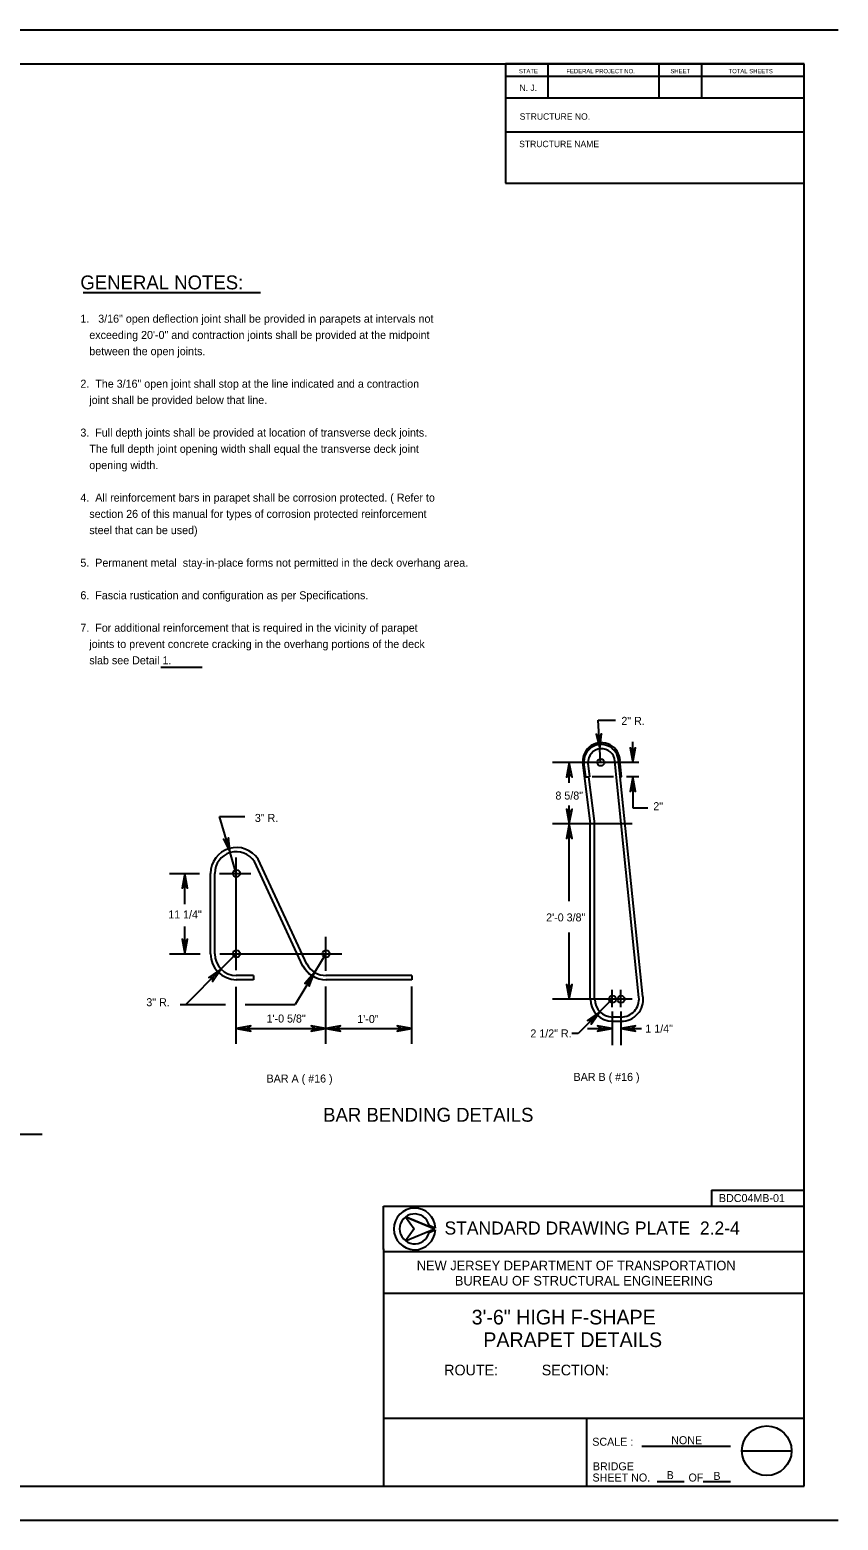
# Model space of a CAD drawing. Extents: x 499999.87 to 500002.82, y 499999.96 to 500001.79.
# Drawn here: x 500001.83 to 500002.825, y 499999.958 to 500001.792 of the extents above; entities that cross this region are included whole.
import ezdxf

# ---------------------------------------------------------------- set-up
doc = ezdxf.new("R2010")
doc.units = 0
for name, color, linetype in [('1', 7, 'Continuous'), ('2', 7, 'Continuous'), ('39', 7, 'Continuous'), ('4', 7, 'Continuous'), ('40', 7, 'Continuous'), ('5', 7, 'Continuous'), ('53', 7, 'Continuous')]:
    doc.layers.add(name, color=color, linetype=linetype)

msp = doc.modelspace()

# ---------------------------------------------------------------- linework, layer by layer
at = {"layer": '1'}
for p, q in [((499999.8665, 500001.7917), (500002.8248, 500001.7917)), ((500000.0331, 500001.75), (500002.7831, 500001.75)), ((500002.4157, 500001.75), (500002.4157, 500001.603)), ((500002.7831, 500001.75), (500002.4157, 500001.75)), ((500002.4682, 500001.708), (500002.4682, 500001.75)), ((500002.6047, 500001.708), (500002.6047, 500001.75)), ((500002.6572, 500001.708), (500002.6572, 500001.75)), ((500002.7831, 500000), (500002.7831, 500001.75)), ((500002.7831, 500000), (500002.7831, 500001.75)), ((500002.7831, 500001.603), (500002.7831, 500001.75)), ((500002.7831, 500001.7343), (500002.4157, 500001.7343)), ((500002.4157, 500001.708), (500002.7831, 500001.708)), ((500002.4157, 500001.666), (500002.7831, 500001.666)), ((500002.4157, 500001.603), (500002.7831, 500001.603)), ((500002.3284, 500000.3166), (500002.2927, 500000.3314)), ((500002.2927, 500000.3314), (500002.3284, 500000.3166)), ((500002.3284, 500000.3166), (500002.2927, 500000.3314)), ((500002.2927, 500000.3314), (500002.3031, 500000.3166)), ((500002.3284, 500000.3166), (500002.2927, 500000.3314)), ((500002.2927, 500000.3314), (500002.3031, 500000.3166)), ((500002.3031, 500000.3166), (500002.2927, 500000.3018)), ((500002.2927, 500000.3018), (500002.3284, 500000.3166)), ((500002.3031, 500000.3166), (500002.2927, 500000.3018)), ((500002.2927, 500000.3018), (500002.3284, 500000.3166)), ((500002.3215, 500000.3209), (500002.3212, 500000.3209)), ((500002.3291, 500000.3176), (500002.3215, 500000.3209)), ((500002.3215, 500000.3123), (500002.3291, 500000.3156)), ((500000.0331, 500000), (500002.7831, 500000)), ((499999.8665, 499999.9583), (500002.8248, 499999.9583))]:
    msp.add_line(p, q, dxfattribs=at)
for points in [[(500002.5315, 500000.9072), (500002.5338, 500000.9255), (500002.5308, 500000.9209), (500002.5272, 500000.9252)], [(500002.5722, 500000.8904), (500002.5755, 500000.9085), (500002.5722, 500000.9042), (500002.5689, 500000.9085)], [(500002.4941, 500000.8904), (500002.4908, 500000.8724), (500002.4941, 500000.8766), (500002.4974, 500000.8724)], [(500002.5722, 500000.8727), (500002.5689, 500000.8547), (500002.5722, 500000.8589), (500002.5755, 500000.8547)], [(500002.4941, 500000.815), (500002.4974, 500000.833), (500002.4941, 500000.8287), (500002.4908, 500000.833)], [(500002.4941, 500000.815), (500002.4908, 500000.7969), (500002.4941, 500000.8012), (500002.4974, 500000.7969)], [(500002.0768, 500000.7795), (500002.0748, 500000.7979), (500002.0728, 500000.7927), (500002.0686, 500000.7959)], [(500002.0213, 500000.7539), (500002.018, 500000.7359), (500002.0213, 500000.7402), (500002.0246, 500000.7359)], [(500002.0213, 500000.6549), (500002.0246, 500000.6729), (500002.0213, 500000.6686), (500002.018, 500000.6729)], [(500002.0656, 500000.6362), (500002.0505, 500000.6257), (500002.0558, 500000.6263), (500002.0551, 500000.6211)], [(500002.1808, 500000.6322), (500002.1686, 500000.6184), (500002.1736, 500000.6204), (500002.1742, 500000.6152)], [(500002.4941, 500000.5991), (500002.4974, 500000.6171), (500002.4941, 500000.6129), (500002.4908, 500000.6171)], [(500002.5315, 500000.5837), (500002.5164, 500000.5732), (500002.5217, 500000.5738), (500002.521, 500000.5686)], [(500002.0843, 500000.563), (500002.1024, 500000.5597), (500002.0981, 500000.563), (500002.1024, 500000.5663)], [(500002.1946, 500000.563), (500002.1765, 500000.5663), (500002.1808, 500000.563), (500002.1765, 500000.5597)], [(500002.1946, 500000.563), (500002.2126, 500000.5597), (500002.2083, 500000.563), (500002.2126, 500000.5663)], [(500002.3002, 500000.563), (500002.2822, 500000.5663), (500002.2864, 500000.563), (500002.2822, 500000.5597)], [(500002.5469, 500000.5633), (500002.5289, 500000.5666), (500002.5331, 500000.5633), (500002.5289, 500000.56)], [(500002.5574, 500000.5633), (500002.5755, 500000.56), (500002.5712, 500000.5633), (500002.5755, 500000.5666)]]:
    msp.add_lwpolyline(points, close=True, dxfattribs=at)
for radius, start, end in [(0.0256, 2.2139, 357.7861), (0.0184, 13.6941, 346.3059)]:
    msp.add_arc((500002.3038, 500000.3167), radius, start, end, dxfattribs=at)
at = {"layer": '2'}
for p, q in [((500002.5102, 500000.8907), (500002.5197, 500000.815)), ((500002.5115, 500000.8907), (500002.5138, 500000.8727)), ((500002.5167, 500000.8894), (500002.519, 500000.8727)), ((500002.5794, 500000.6014), (500002.5499, 500000.8921)), ((500002.5846, 500000.602), (500002.5545, 500000.8927)), ((500002.5584, 500000.8727), (500002.5564, 500000.8927)), ((500002.5138, 500000.8727), (500002.519, 500000.8727)), ((500002.5177, 500000.8727), (500002.5249, 500000.815)), ((500002.5564, 500000.8727), (500002.5584, 500000.8727)), ((500002.5197, 500000.5991), (500002.5197, 500000.815)), ((500002.5249, 500000.5991), (500002.5249, 500000.815)), ((500002.1066, 500000.7684), (500002.166, 500000.6398)), ((500002.1109, 500000.7713), (500002.1709, 500000.6424)), ((500002.0525, 500000.7539), (500002.0525, 500000.6549)), ((500002.0577, 500000.7539), (500002.0577, 500000.6549)), ((500002.1056, 500000.6283), (500002.0843, 500000.6283)), ((500002.1056, 500000.623), (500002.0843, 500000.623)), ((500002.1056, 500000.6283), (500002.1056, 500000.623)), ((500002.3002, 500000.6283), (500002.1946, 500000.6283)), ((500002.3002, 500000.623), (500002.1946, 500000.623)), ((500002.3002, 500000.6283), (500002.3002, 500000.623)), ((500002.5574, 500000.5771), (500002.5469, 500000.5771)), ((500002.5574, 500000.5719), (500002.5469, 500000.5719))]:
    msp.add_line(p, q, dxfattribs=at)
for centre, radius, start, end in [((500002.5335, 500000.8918), 0.023, 2.454, 182.454), ((500002.5333, 500000.891), 0.0215, 4.7632, 184.7632), ((500002.5337, 500000.8909), 0.0165, 4.357, 184.357), ((500002.0846, 500000.754), 0.0318, 33.2401, 180), ((500002.0846, 500000.754), 0.0266, 33.2401, 180), ((500002.0846, 500000.655), 0.0318, 180, 270), ((500002.0846, 500000.655), 0.0266, 180, 270), ((500002.1948, 500000.6553), 0.0322, 207.8973, 270), ((500002.1948, 500000.655), 0.0318, 207.8973, 270), ((500002.1948, 500000.655), 0.0266, 207.8973, 270), ((500002.5578, 500000.5993), 0.0273, 270, 6.2034), ((500002.5578, 500000.5993), 0.022, 270, 6.2034), ((500002.5473, 500000.5993), 0.0273, 180, 270), ((500002.5473, 500000.5993), 0.022, 180, 270)]:
    msp.add_arc(centre, radius, start, end, dxfattribs=at)
at = {"layer": '39'}
for p, q in [((500002.2654, 500000.2913), (500002.2654, 500000.3445)), ((500002.2657, 500000.3445), (500002.7835, 500000.3445)), ((500002.3284, 500000.3166), (500002.2927, 500000.3314)), ((500002.2927, 500000.3314), (500002.3031, 500000.3166)), ((500002.3031, 500000.3166), (500002.2927, 500000.3018)), ((500002.2927, 500000.3018), (500002.3284, 500000.3166)), ((500002.2654, 500000.2923), (500002.2654, 500000)), ((500002.7831, 500000.2884), (500002.2654, 500000.2884)), ((500002.7831, 500000.2372), (500002.2654, 500000.2372)), ((500002.7831, 500000.0833), (500002.2654, 500000.0833)), ((500002.5154, 500000.0833), (500002.5154, 500000)), ((500002.5833, 500000.0492), (500002.6923, 500000.0492)), ((500002.706, 500000.0436), (500002.7671, 500000.0436)), ((500002.2654, 500000), (500002.7831, 500000))]:
    msp.add_line(p, q, dxfattribs=at)
for points in [[(500002.602, 500000.0059), (500002.6355, 500000.0059)], [(500002.6588, 500000.0059), (500002.6923, 500000.0059)]]:
    msp.add_lwpolyline(points, dxfattribs=at)
msp.add_circle((500002.7369, 500000.0437), 0.0305, dxfattribs=at)
at = {"layer": '4'}
msp.add_line((500001.8963, 500001.4685), (500002.1142, 500001.4685), dxfattribs=at)
at = {"layer": '40'}
for p, q in [((500002.669, 500000.3642), (500002.7835, 500000.3642)), ((500002.6693, 500000.3443), (500002.6693, 500000.3643))]:
    msp.add_line(p, q, dxfattribs=at)
at = {"layer": '5'}
for p, q in [((500002.0423, 500001.0072), (500001.9915, 500001.0072)), ((500002.5315, 500000.9072), (500002.5295, 500000.9423)), ((500002.5295, 500000.9423), (500002.5509, 500000.9423)), ((500002.5722, 500000.8904), (500002.5722, 500000.916)), ((500002.5325, 500000.8904), (500002.5315, 500000.9072)), ((500002.5797, 500000.8904), (500002.4734, 500000.8904)), ((500002.4941, 500000.8655), (500002.4941, 500000.8904)), ((500002.5486, 500000.8727), (500002.5223, 500000.8727)), ((500002.5797, 500000.8727), (500002.5646, 500000.8727)), ((500002.5722, 500000.8727), (500002.5722, 500000.8346)), ((500002.0768, 500000.7795), (500002.0636, 500000.8238)), ((500002.0636, 500000.8238), (500002.0951, 500000.8238)), ((500002.4941, 500000.815), (500002.4941, 500000.8376)), ((500002.5722, 500000.8346), (500002.5906, 500000.8346)), ((500002.5715, 500000.815), (500002.4734, 500000.815)), ((500002.4941, 500000.7198), (500002.4941, 500000.815)), ((500002.0843, 500000.7539), (500002.0768, 500000.7795)), ((500002.0843, 500000.6348), (500002.0843, 500000.7736)), ((500002.0023, 500000.7539), (500002.039, 500000.7539)), ((500002.0213, 500000.7162), (500002.0213, 500000.7539)), ((500002.064, 500000.7539), (500002.1024, 500000.7539)), ((500002.0213, 500000.6549), (500002.0213, 500000.6886)), ((500002.1946, 500000.6339), (500002.1946, 500000.6759)), ((500002.4941, 500000.5991), (500002.4941, 500000.6814)), ((500002.0023, 500000.6549), (500002.04, 500000.6549)), ((500002.0643, 500000.6549), (500002.2142, 500000.6549)), ((500002.0843, 500000.6549), (500002.0656, 500000.6362)), ((500002.1946, 500000.6549), (500002.1808, 500000.6322)), ((500002.0656, 500000.6362), (500002.0223, 500000.5928)), ((500002.1808, 500000.6322), (500002.1568, 500000.5928)), ((500002.0843, 500000.5443), (500002.0843, 500000.6145)), ((500002.1946, 500000.5443), (500002.1946, 500000.6148)), ((500002.3002, 500000.5443), (500002.3002, 500000.6148)), ((500002.5469, 500000.5896), (500002.5469, 500000.6106)), ((500002.5574, 500000.5896), (500002.5574, 500000.6106)), ((500002.0154, 500000.5928), (500002.0712, 500000.5928)), ((500002.0955, 500000.5928), (500002.1568, 500000.5928)), ((500002.5715, 500000.5991), (500002.4734, 500000.5991)), ((500002.5315, 500000.5837), (500002.5049, 500000.5571)), ((500002.5469, 500000.5991), (500002.5312, 500000.5837)), ((500002.5469, 500000.584), (500002.5469, 500000.5427)), ((500002.5574, 500000.584), (500002.5574, 500000.5427)), ((500002.0843, 500000.563), (500002.1946, 500000.563)), ((500002.1946, 500000.563), (500002.3002, 500000.563)), ((500002.5049, 500000.5571), (500002.497, 500000.5571)), ((500002.5164, 500000.5633), (500002.5469, 500000.5633)), ((500002.5574, 500000.5633), (500002.5827, 500000.5633)), ((500001.6942, 500000.4331), (500001.8458, 500000.4331))]:
    msp.add_line(p, q, dxfattribs=at)
for centre in [(500002.5328, 500000.8905), (500002.0846, 500000.754), (500002.0846, 500000.655), (500002.1949, 500000.655), (500002.5472, 500000.5992), (500002.5577, 500000.5992)]:
    msp.add_circle(centre, 0.00441, dxfattribs=at)

# ---------------------------------------------------------------- texts
at = {"layer": '1'}
for s, height, p in [('STATE', 0.00525, (500002.4321, 500001.7382)), ('FEDERAL PROJECT NO.', 0.005248, (500002.4905, 500001.7382)), ('SHEET', 0.00525, (500002.6184, 500001.7382)), ('TOTAL SHEETS', 0.005248, (500002.69, 500001.7382)), ('BAR BENDING DETAILS', 0.017061, (500002.1913, 500000.4485))]:
    msp.add_text(s, height=height, dxfattribs=at).set_placement(p)
at = {"layer": '2'}
for s, height, p in [('N. J.', 0.00787, (500002.4327, 500001.7165)), ('STRUCTURE NO.', 0.007874, (500002.4331, 500001.6811)), ('STRUCTURE NAME', 0.007874, (500002.4324, 500001.6473))]:
    msp.add_text(s, height=height, dxfattribs=at).set_placement(p)
at = {"layer": '39'}
for s, height, p in [('STANDARD DRAWING PLATE  2.2-4', 0.016077, (500002.3406, 500000.3097)), ('NEW JERSEY DEPARTMENT OF TRANSPORTATION', 0.011811, (500002.3064, 500000.2657)), ('BUREAU OF STRUCTURAL ENGINEERING', 0.011811, (500002.3533, 500000.247)), ('ROUTE:           SECTION:', 0.013124, (500002.3402, 500000.1365)), ('SCALE :', 0.00984, (500002.5223, 500000.0499)), ('NONE', 0.00984, (500002.6194, 500000.0518)), ('SHEET NO.', 0.00984, (500002.5226, 500000.0059)), ('BRIDGE', 0.00984, (500002.523, 500000.0197)), ('B', 0.00984, (500002.6138, 500000.0089)), ('OF', 0.00984, (500002.6407, 500000.0059)), ('B', 0.00984, (500002.6713, 500000.0079))]:
    msp.add_text(s, height=height, dxfattribs=at).set_placement(p)
at = {"layer": '4'}
msp.add_text('GENERAL NOTES:', height=0.017061, dxfattribs=at).set_placement((500001.8927, 500001.4724))
at = {"layer": '5'}
for s, height, p in [('1.   3/16" open deflection joint shall be provided in parapets at intervals not', 0.009843, (500001.8927, 500001.4314)), ('   exceeding 20\'-0" and contraction joints shall be provided at the midpoint    ', 0.009843, (500001.8927, 500001.4114)), ('   between the open joints.', 0.009843, (500001.8927, 500001.3914)), ('2.  The 3/16" open joint shall stop at the line indicated and a contraction', 0.009843, (500001.8927, 500001.3514)), ('   joint shall be provided below that line.', 0.009843, (500001.8927, 500001.3314)), ('3.  Full depth joints shall be provided at location of transverse deck joints. ', 0.009843, (500001.8927, 500001.2913)), ('   The full depth joint opening width shall equal the transverse deck joint ', 0.009843, (500001.8927, 500001.2713)), ('   opening width.', 0.009843, (500001.8927, 500001.2513)), ('4.  All reinforcement bars in parapet shall be corrosion protected. ( Refer to', 0.009843, (500001.8927, 500001.2113)), ('   section 26 of this manual for types of corrosion protected reinforcement', 0.009843, (500001.8927, 500001.1913)), ('   steel that can be used)', 0.009843, (500001.8927, 500001.1713)), ('5.  Permanent metal  stay-in-place forms not permitted in the deck overhang area.', 0.009843, (500001.8927, 500001.1312)), ('6.  Fascia rustication and configuration as per Specifications.', 0.009843, (500001.8927, 500001.0912)), ('7.  For additional reinforcement that is required in the vicinity of parapet ', 0.009843, (500001.8927, 500001.0512)), ('   joints to prevent concrete cracking in the overhang portions of the deck', 0.009843, (500001.8927, 500001.0312)), ('   slab see Detail 1.', 0.009843, (500001.8927, 500001.0112)), ('2" R.', 0.00984, (500002.5581, 500000.9367)), ('8 5/8"', 0.00984, (500002.477, 500000.8448)), ('2"', 0.00984, (500002.5974, 500000.8317)), ('3" R.', 0.00984, (500002.1073, 500000.8173)), ('11 1/4"', 0.00984, (500002.0007, 500000.6985)), ('2\'-0 3/8"', 0.00984, (500002.4656, 500000.6949)), ('3" R.', 0.00984, (500001.9738, 500000.5906)), ('1\'-0 5/8"', 0.00984, (500002.1217, 500000.5705)), ('1\'-0"', 0.00984, (500002.2333, 500000.5699)), ('1 1/4"', 0.00984, (500002.5876, 500000.5581)), ('2 1/2" R.', 0.00984, (500002.4462, 500000.5522)), ('BAR B ( #16 )', 0.009843, (500002.4993, 500000.4987)), ('BAR A ( #16 )', 0.009843, (500002.1217, 500000.4967)), ('3\'-6" HIGH F-SHAPE', 0.018045, (500002.374, 500000.1991)), (' PARAPET DETAILS', 0.018045, (500002.3816, 500000.1713))]:
    msp.add_text(s, height=height, dxfattribs=at).set_placement(p)
at = {"layer": '53'}
msp.add_text('BDC04MB-01', height=0.00984, dxfattribs=at).set_placement((500002.6781, 500000.3497))

doc.saveas('drawing.dxf')
